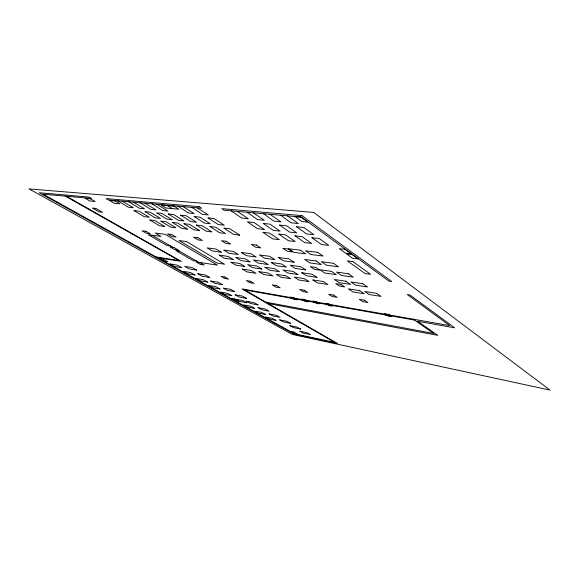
<?xml version="1.0" encoding="UTF-8"?>
<svg xmlns="http://www.w3.org/2000/svg" width="579" height="579" viewBox="0 0 579 579"><rect width="100%" height="100%" fill="white"/><g stroke="black" fill="none" stroke-linecap="round" stroke-linejoin="round"><path stroke-width="0.87" d="M239.561 235.161L233.554 234.372L223.784 228.061L229.849 228.77L239.612 235.125M278.383 257.503L288.935 258.914L294.052 262.2M196.404 225.036L202.085 225.73L211.892 231.918L206.204 231.216L196.411 225.093M199.314 230.5L193.82 229.783L184.013 223.733M294.031 262.251L283.457 260.789L278.376 257.546M305.698 269.93L295.225 268.424L290.282 265.233L300.776 266.709L305.726 269.894M301.76 272.716L312.226 274.243L317.01 277.319M134.031 210.546L139.098 211.132L149.281 217.291L144.214 216.676L134.024 210.582M316.988 277.363L306.508 275.785L301.753 272.745M312.877 279.947L323.292 281.532L327.931 284.513L317.524 282.936L312.877 279.99M145.105 211.653L150.316 212.254L160.521 218.457L155.346 217.878L145.105 211.697M241.327 252.487L251.018 253.79L256.186 256.996L246.437 255.679L241.32 252.531M149.773 219.955L154.846 220.556L164.668 226.461M168.243 213.955L173.758 214.585L183.963 220.939L178.433 220.309L168.228 213.984M160.868 221.142L166.079 221.786L175.9 227.757L170.682 227.113L160.861 221.185M172.035 219.716L166.701 219.065L156.489 212.819L161.867 213.405L172.072 219.68M172.281 222.387L177.63 223.053L187.451 229.096M164.639 226.498L159.587 225.832L149.773 219.969M244.707 266.492L235.769 265.139L230.941 262.273M184.013 223.675L189.521 224.355L199.335 230.464M271.435 262.555L281.503 263.973L286.475 267.114L276.407 265.71L271.442 262.634M267.976 264.494L258.335 263.098L253.349 259.985L263.004 261.353L268.005 264.444M264.965 267.259L274.605 268.678L279.447 271.667L269.807 270.27L264.972 267.324M187.415 229.132L182.132 228.452L172.267 222.43M261.722 269.054L252.437 267.643L247.638 264.683L256.888 266.058L261.751 269.003M290.492 278.709L280.924 277.211L276.212 274.337L285.831 275.77L290.528 278.665M221.243 252.22L212.334 250.982L207.144 247.913L216.097 249.071L221.287 252.176M219.238 255.151L228.162 256.417L233.185 259.414M233.149 259.464L224.211 258.162L219.238 255.216M230.949 262.215L239.858 263.532L244.729 266.449M242.312 269.069L251.235 270.451L255.918 273.295L246.98 271.906L242.312 269.141M128.835 201.782L139.329 208.237L144.533 208.824L133.459 202.187M246.582 298.409L239.127 297.02L235.161 294.827M231.274 210.865L241.646 218.044L248.304 218.753L237.224 211.393M246.755 301.304L254.159 302.708L258.068 304.88M258.002 304.916L250.62 303.49L246.748 301.341M196.686 270.132L189.21 268.895L184.679 266.376L192.134 267.527L196.722 270.089M197.895 273.766L205.342 275.018L209.779 277.493M194.928 275.018L187.741 273.787L183.304 271.363L190.505 272.535L194.949 274.974M269.032 313.854L276.393 315.316L280.062 317.35L272.702 315.924L269.054 313.919M209.757 277.536L202.31 276.263L197.902 273.831M265.406 314.462L258.299 313.036L254.666 311.068L261.744 312.407L265.428 314.419M210.655 281.003L218.117 282.262L222.408 284.651M207.521 282.096L200.356 280.815L196.129 278.441L203.294 279.693L207.6 282.06M279.628 319.825L286.96 321.316L290.528 323.292M117.783 200.797L128.263 207.181L133.322 207.752L122.241 201.195M222.372 284.702L214.954 283.384L210.676 281.032M140.219 202.788L150.714 209.33L156.069 209.931L144.953 203.207M290.499 323.328L283.189 321.83L279.643 319.883M177.847 206.124L188.327 212.934L194.204 213.579L183.051 206.587M219.933 289.022L212.775 287.72L208.628 285.454L215.808 286.692L219.962 288.979M191.808 207.362L202.266 214.273L208.353 214.925L197.229 207.847M289.913 325.622L297.222 327.135L300.689 329.053M300.617 329.082L293.336 327.555L289.898 325.659M235.161 294.762L242.565 296.137L246.596 298.373M231.759 295.659L224.623 294.313L220.657 292.077L227.8 293.408L231.839 295.623M299.9 331.246L307.181 332.78L310.539 334.64L303.266 333.142L299.915 331.304M235.805 299.227L243.014 300.595L246.922 302.752M246.878 302.788L239.663 301.391L235.791 299.271M151.951 203.83L162.446 210.459L167.953 211.074L156.822 204.264M247.146 212.276L257.467 219.564L264.364 220.295L253.312 212.819M263.611 213.731L273.874 221.135L281.018 221.895L269.973 214.295M280.699 215.25L290.89 222.763L298.308 223.552L287.35 215.837M170.501 245.988L166.976 245.496L148.333 234.748L160.991 236.377L155.317 233.062L165.102 234.285L217.465 265.16L198.648 262.273L177.102 249.802M179.418 251.141L175.886 250.635L193.335 260.695L196.86 261.238M156.178 256.996L178.983 260.536L65.333 196.143M157.379 257.662L181.278 261.382L66.433 196.245M244.656 289.956L414.47 320.049M265.754 302.137L433.765 333.482L413.24 319.195M268.215 303.555L437.796 335.371L417.517 321.229L454.653 327.83L409.867 294.957L407.276 294.559L449.782 325.651L242.022 288.957L334.763 342.413M336.015 342.688L294.385 333.743L43.041 194.168L91.496 198.467L89.123 197.092L39.169 192.735L294.298 334.221L337.448 343.513L243.318 289.189M151.857 235.197L172.933 247.385M167.613 205.639L172.361 208.614M263.206 223.443L273.259 230.362L280.135 231.144L270.046 224.16L263.213 223.429M263.018 232.353L272.702 238.895L279.302 239.706L269.59 233.105L263.025 232.338M264.14 229.436L257.503 228.691L247.407 221.851L254.058 222.582L264.14 229.45M279.585 225.072L289.587 232.099L296.701 232.903L286.728 225.839L279.592 225.057M278.76 234.075L288.385 240.712L295.218 241.552L285.613 234.879L278.781 234.054M296.571 226.765L306.508 233.894L313.883 234.727L303.982 227.554L296.571 226.765M295.058 235.863L304.626 242.587L311.697 243.455L302.158 236.695L295.058 235.863M311.943 237.708L321.446 244.526L328.771 245.424L319.304 238.57L311.943 237.708M208.064 217.928L218.232 224.529L224.297 225.238L214.136 218.609L208.078 217.914M180.648 215.185L190.831 221.619L196.52 222.3L186.272 215.815L180.648 215.185M194.139 216.532L204.307 223.053L210.184 223.726L199.95 217.176L194.175 216.517M274.721 259.573L264.567 258.183L259.464 254.984L269.582 256.294L274.728 259.551M209.895 226.505L219.665 232.772L225.528 233.496L215.692 227.207L209.909 226.498M297.845 274.475L293.032 271.406L282.993 269.98L287.814 272.977L297.787 274.489M308.853 281.56L298.815 280.004L294.219 277.059L304.236 278.608L308.839 281.568M223.914 250.128L229.074 253.291L238.374 254.572L233.257 251.395L223.95 250.121M235.964 257.517L240.965 260.586L250.244 261.925L245.286 258.849L235.964 257.517M258.958 271.631L263.655 274.518L272.897 275.915L268.178 273.049L258.958 271.631M234.748 291.7L227.315 290.354L223.183 288.081L230.601 289.348L234.756 291.657M170.117 263.966L174.634 266.506L181.857 267.701L177.333 265.146L170.117 263.966M258.031 307.644L261.759 309.765L269.17 311.227L265.399 309.085L258.046 307.644M254.492 308.346L247.356 306.95L243.564 304.887L250.707 306.226L254.499 308.303M275.93 320.346L268.801 318.884L265.262 316.959L272.362 318.349L275.915 320.346M313.673 212.421L28.95 188.892L292.294 334.423L550.05 390.108L313.673 212.421M199.299 206.681L106.022 198.561L108.403 199.965L201.702 208.245L199.299 206.681M301.941 215.62L221.808 208.643L224.196 210.235L301.341 217.082L388.914 281.126L391.722 281.532L301.941 215.62M300.892 217.067L295.058 216.546L302.006 221.591L307.825 222.133L300.892 217.067M174.127 206.218L161.194 205.067L165.941 208.02L178.882 209.214L174.127 206.218M90.418 198.785L85.171 198.315L89.868 201.022L95.115 201.506L90.418 198.785M115.149 200.993L109.54 200.486L114.258 203.272L119.875 203.794L115.149 200.993M95.774 208.404L92.379 208.056L99.089 211.885L102.49 212.247L95.774 208.404M345.012 249.317L339.294 248.644L345.388 253.066L351.091 253.754L345.012 249.317M352.264 254.615L346.568 253.92L352.524 258.241L358.206 258.958L352.264 254.615M300.385 250.186L288.639 248.731L294.038 252.357L305.763 253.848L300.385 250.186M317.705 252.335L305.517 250.823L310.88 254.507L323.039 256.048L317.705 252.335M145.908 231.274L142.079 230.797L146.552 233.38L150.381 233.865L145.908 231.274M171.572 234.473L167.49 233.959L171.963 236.608L176.045 237.129L171.572 234.473M197.967 237.759L193.618 237.216L198.09 239.93L202.44 240.48L197.967 237.759M226.15 241.269L221.504 240.683L225.962 243.469L230.608 244.063L226.15 241.269M256.309 245.018L251.329 244.403L255.759 247.255L260.738 247.892L256.309 245.018M288.241 248.999L282.892 248.333L287.285 251.264L292.627 251.945L288.241 248.999M352.915 261.607L347.378 260.89L365.052 273.541L370.538 274.301L352.915 261.607M186.452 241.523L179.034 240.553L217.147 263.098L224.543 264.212L186.452 241.523M316.257 261.013L304.583 259.45L309.736 262.924L321.388 264.509L316.257 261.013M333.453 263.307L321.352 261.694L326.469 265.204L338.534 266.847L333.453 263.307M173.982 247.537L170.146 246.994L174.33 249.404L178.158 249.954L173.982 247.537M315.635 267.404L310.351 266.666L314.411 269.373L319.688 270.125L315.635 267.404M331.412 271.348L319.818 269.698L324.739 273.013L336.312 274.685L331.412 271.348M348.478 273.773L336.471 272.065L341.357 275.416L353.328 277.153L348.478 273.773M345.895 281.228L334.38 279.498L339.099 282.668L350.577 284.419L345.895 281.228M362.823 283.761L350.91 281.98L355.586 285.186L367.462 286.996L362.823 283.761M200.24 262.743L196.411 262.149L200.327 264.408L204.155 265.008L200.24 262.743M340.966 284.419L335.74 283.616L339.504 286.127L344.715 286.945L340.966 284.419M162.265 258.697L159.08 258.205L164.429 261.18L167.62 261.686L162.265 258.697M359.747 290.672L348.326 288.878L352.843 291.91L364.234 293.734L359.747 290.672M376.538 293.314L364.727 291.454L369.199 294.53L380.975 296.412L376.538 293.314M224.855 276.994L221.04 276.364L224.71 278.485L228.531 279.121L224.855 276.994M250.381 281.242L246.328 280.569L249.99 282.726L254.036 283.406L250.381 281.242M276.465 285.577L272.181 284.861L275.814 287.068L280.098 287.785L276.465 285.577M304.141 290.173L299.589 289.42L303.186 291.664L307.731 292.431L304.141 290.173M333.54 295.066L328.698 294.255L332.252 296.549L337.087 297.36L333.54 295.066M364.452 300.197L359.291 299.343L362.787 301.673L367.933 302.542L364.452 300.197M234.372 298.887L231.195 298.286L235.66 300.769L238.83 301.369L234.372 298.887M293.864 332.042L290.738 331.376L294.53 333.482L297.642 334.155L293.864 332.042M385.643 315.106A3.836 0.782 18.5 0 0 391.447 316.402A3.836 0.782 18.5 0 0 386.396 313.941A3.836 0.782 18.5 0 0 385.643 315.106M327.063 304.626A3.597 0.695 19.4 0 0 332.549 306.009A3.597 0.695 19.4 0 0 327.953 303.664A3.597 0.695 19.4 0 0 327.063 304.626M313.999 302.31A3.546 0.673 19.6 0 0 319.376 303.671A3.546 0.673 19.6 0 0 314.788 301.348A3.546 0.673 19.6 0 0 313.999 302.31M302.81 300.327A3.503 0.659 19.7 0 0 308.086 301.666A3.503 0.659 19.7 0 0 303.512 299.365A3.503 0.659 19.7 0 0 302.81 300.327M291.498 298.323A3.46 0.644 19.9 0 0 296.672 299.64A3.46 0.644 19.9 0 0 292.113 297.353A3.46 0.644 19.9 0 0 291.498 298.323"/></g></svg>
